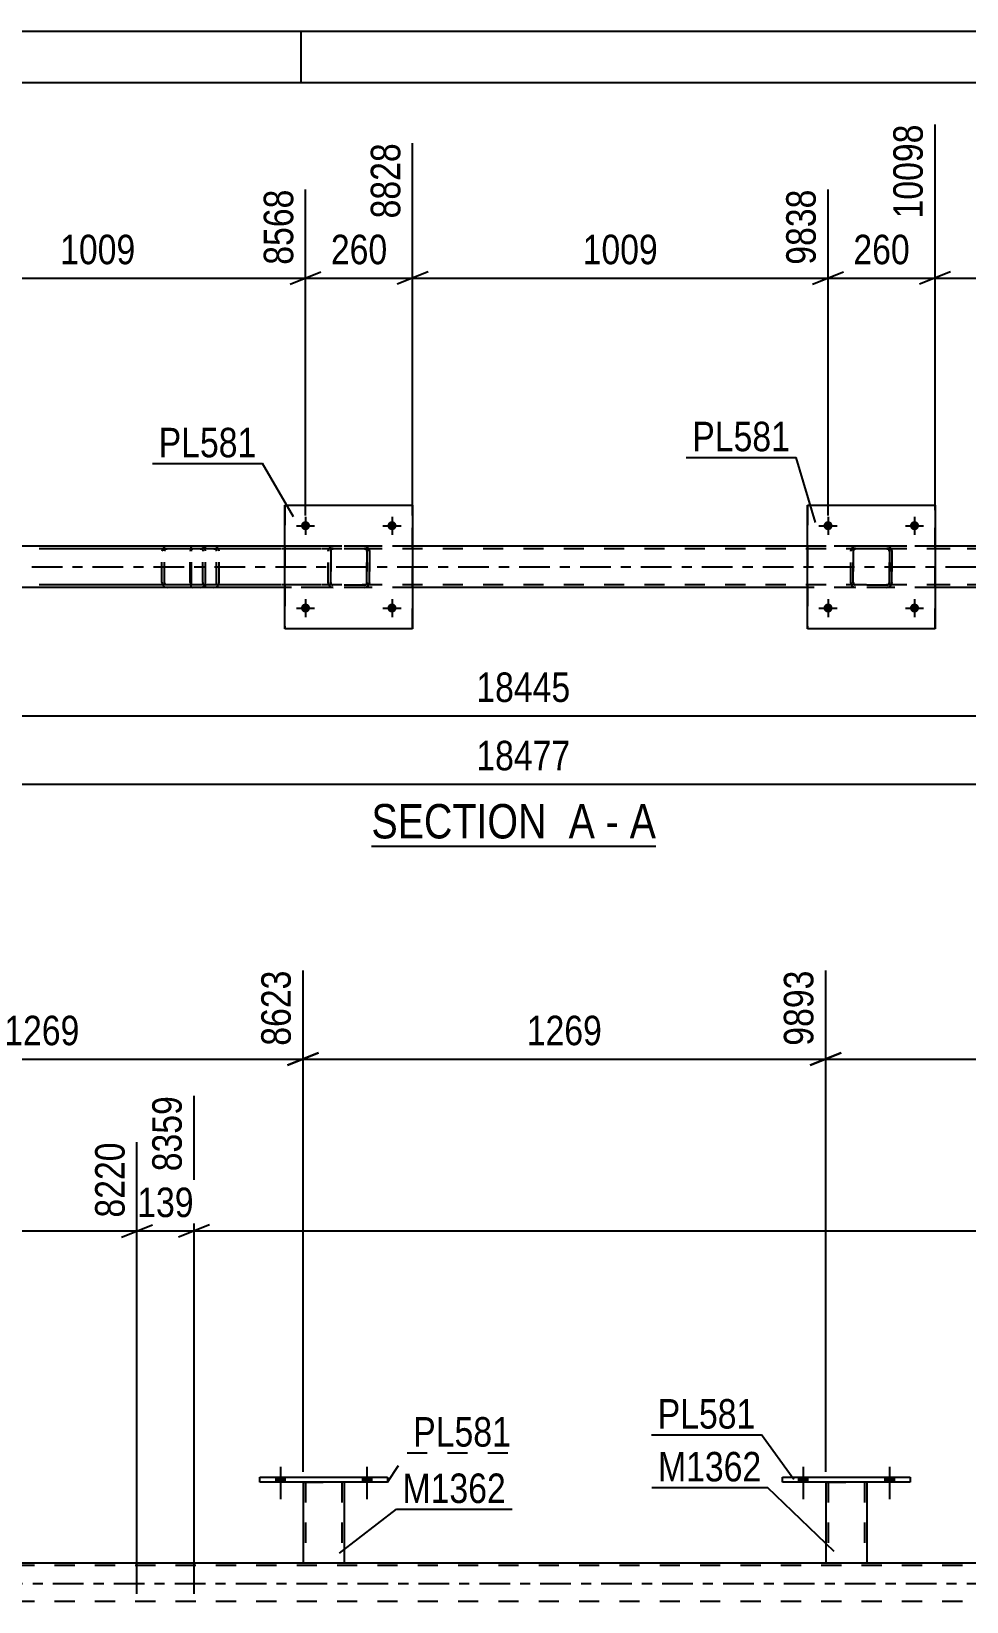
# Model space of a CAD drawing. Header units: millimetres. Extents: x 0 to 841, y 0 to 594.
# Drawn here: x 394.8 to 485.7, y 441.4 to 594 of the extents above; entities that cross this region are included whole.
import ezdxf

# ---------------------------------------------------------------- set-up
doc = ezdxf.new("R2010")
doc.units = ezdxf.units.MM
doc.linetypes.add('DXK_LINE_DOT2', pattern=[3.9198, 1.9599, -1.9599])
doc.linetypes.add('DXK_LINE_DOT3', pattern=[5.9187, 2.979, -0.9799, 0.9799, -0.9799])
doc.styles.add('Arial Narrow', font='ARIALN.TTF', dxfattribs={"height": 0.2})

# ---------------------------------------------------------------- blocks, each defined once
blk = doc.blocks.new('Unknown-122573538-1135')
at = {"color": 5, "linetype": 'Continuous'}
for p, q in [((841, 594), (0, 594)), ((421, 589), (421, 594)), ((836, 589), (5, 589))]:
    blk.add_line(p, q, dxfattribs=at)
blk = doc.blocks.new('Unknown-122573538-11 - 2500')
at = {"color": 6, "linetype": 'Continuous'}
blk.add_line((427.84, 514.84), (455.48, 514.84), dxfattribs=at)
at = {"color": 0, "linetype": 'Continuous'}
for points in [[(445.95, 515.59), (445.95, 519.09), (427.84, 519.09), (427.84, 515.59)], [(449.55, 515.59), (449.55, 519.09), (447, 519.09), (447, 515.59)], [(451.88, 515.59), (451.88, 519.09), (450.6, 519.09), (450.6, 515.59)], [(455.48, 515.59), (455.48, 519.09), (452.93, 519.09), (452.93, 515.59)]]:
    blk.add_wipeout(points, dxfattribs=at)
at = {"color": 7, "linetype": 'Continuous', "style": 'Arial Narrow'}
for s, p in [('SECTION ', (427.84, 515.59)), ('A', (447, 515.59)), ('A', (452.93, 515.59)), ('-', (450.6, 515.59))]:
    blk.add_text(s, height=3.34, dxfattribs=at).set_placement(p)
blk = doc.blocks.new('Part-122573538-2550 - 2500')
at = {"color": 7, "linetype": 'DXK_LINE_DOT2'}
for p, q in [((758.15, 543.74), (104.82, 543.74)), ((758.15, 543.98), (216.39, 543.98)), ((431.84, 543.98), (419.44, 543.98)), ((482.6, 543.98), (470.2, 543.98)), ((758.15, 540.22), (104.82, 540.22)), ((431.84, 539.98), (419.44, 539.98)), ((482.6, 539.98), (470.2, 539.98))]:
    blk.add_line(p, q, dxfattribs=at)
at = {"color": 2, "linetype": 'Continuous'}
for p, q in [((419.44, 543.98), (381.08, 543.98)), ((470.2, 543.98), (431.84, 543.98)), ((520.97, 543.98), (482.6, 543.98)), ((419.44, 539.98), (381.08, 539.98)), ((470.2, 539.98), (431.84, 539.98)), ((520.97, 539.98), (482.6, 539.98))]:
    blk.add_line(p, q, dxfattribs=at)
at = {"color": 7, "linetype": 'DXK_LINE_DOT3'}
blk.add_line((104.82, 541.98), (758.15, 541.98), dxfattribs=at)
blk = doc.blocks.new('Bolt-122573538-2592 - 2500')
at = {"linetype": 'Continuous'}
for points in [[(471.76, 545.97), (471.77, 546.07), (471.8, 546.15), (471.85, 546.23), (471.91, 546.3), (471.98, 546.36), (472.07, 546.39), (472.16, 546.41), (472.25, 546.41), (472.34, 546.39), (472.42, 546.36), (472.5, 546.3), (472.56, 546.23), (472.6, 546.15), (472.63, 546.07), (472.64, 545.97), (472.63, 545.88), (472.6, 545.8), (472.56, 545.72), (472.5, 545.65), (472.42, 545.59), (472.34, 545.56), (472.25, 545.54), (472.16, 545.54), (472.07, 545.56), (471.98, 545.59), (471.91, 545.65), (471.85, 545.72), (471.8, 545.8), (471.77, 545.88)], [(480.16, 545.97), (480.17, 546.07), (480.2, 546.15), (480.25, 546.23), (480.31, 546.3), (480.38, 546.36), (480.47, 546.39), (480.56, 546.41), (480.65, 546.41), (480.74, 546.39), (480.82, 546.36), (480.9, 546.3), (480.96, 546.23), (481, 546.15), (481.03, 546.07), (481.04, 545.97), (481.03, 545.88), (481, 545.8), (480.96, 545.72), (480.9, 545.65), (480.82, 545.59), (480.74, 545.56), (480.65, 545.54), (480.56, 545.54), (480.47, 545.56), (480.38, 545.59), (480.31, 545.65), (480.25, 545.72), (480.2, 545.8), (480.17, 545.88)]]:
    blk.add_hatch(color=1, dxfattribs=at).paths.add_polyline_path(points)
at = {"color": 1, "linetype": 'Continuous'}
for p, q in [((472.2, 546.85), (472.2, 545.09)), ((480.6, 546.85), (480.6, 545.09)), ((471.32, 545.97), (473.08, 545.97)), ((479.72, 545.97), (481.48, 545.97))]:
    blk.add_line(p, q, dxfattribs=at)
blk = doc.blocks.new('Bolt-122573538-2593 - 2500')
at = {"linetype": 'Continuous'}
for points in [[(471.76, 537.97), (471.77, 538.07), (471.8, 538.15), (471.85, 538.23), (471.91, 538.3), (471.98, 538.36), (472.07, 538.39), (472.16, 538.41), (472.25, 538.41), (472.34, 538.39), (472.42, 538.36), (472.5, 538.3), (472.56, 538.23), (472.6, 538.15), (472.63, 538.07), (472.64, 537.97), (472.63, 537.88), (472.6, 537.8), (472.56, 537.72), (472.5, 537.65), (472.42, 537.59), (472.34, 537.56), (472.25, 537.54), (472.16, 537.54), (472.07, 537.56), (471.98, 537.59), (471.91, 537.65), (471.85, 537.72), (471.8, 537.8), (471.77, 537.88)], [(480.16, 537.97), (480.17, 538.07), (480.2, 538.15), (480.25, 538.23), (480.31, 538.3), (480.38, 538.36), (480.47, 538.39), (480.56, 538.41), (480.65, 538.41), (480.74, 538.39), (480.82, 538.36), (480.9, 538.3), (480.96, 538.23), (481, 538.15), (481.03, 538.07), (481.04, 537.97), (481.03, 537.88), (481, 537.8), (480.96, 537.72), (480.9, 537.65), (480.82, 537.59), (480.74, 537.56), (480.65, 537.54), (480.56, 537.54), (480.47, 537.56), (480.38, 537.59), (480.31, 537.65), (480.25, 537.72), (480.2, 537.8), (480.17, 537.88)]]:
    blk.add_hatch(color=1, dxfattribs=at).paths.add_polyline_path(points)
at = {"color": 1, "linetype": 'Continuous'}
for p, q in [((472.2, 538.85), (472.2, 537.09)), ((480.6, 538.85), (480.6, 537.09)), ((471.32, 537.97), (473.08, 537.97)), ((479.72, 537.97), (481.48, 537.97))]:
    blk.add_line(p, q, dxfattribs=at)
blk = doc.blocks.new('Bolt-122573538-2594 - 2500')
at = {"linetype": 'Continuous'}
for points in [[(421, 545.97), (421.01, 546.07), (421.04, 546.15), (421.08, 546.23), (421.14, 546.3), (421.22, 546.36), (421.3, 546.39), (421.39, 546.41), (421.48, 546.41), (421.57, 546.39), (421.66, 546.36), (421.73, 546.3), (421.79, 546.23), (421.84, 546.15), (421.87, 546.07), (421.88, 545.97), (421.87, 545.88), (421.84, 545.8), (421.79, 545.72), (421.73, 545.65), (421.66, 545.59), (421.57, 545.56), (421.48, 545.54), (421.39, 545.54), (421.3, 545.56), (421.22, 545.59), (421.14, 545.65), (421.08, 545.72), (421.04, 545.8), (421.01, 545.88)], [(429.4, 545.97), (429.41, 546.07), (429.44, 546.15), (429.48, 546.23), (429.54, 546.3), (429.62, 546.36), (429.7, 546.39), (429.79, 546.41), (429.88, 546.41), (429.97, 546.39), (430.06, 546.36), (430.13, 546.3), (430.19, 546.23), (430.24, 546.15), (430.27, 546.07), (430.28, 545.97), (430.27, 545.88), (430.24, 545.8), (430.19, 545.72), (430.13, 545.65), (430.06, 545.59), (429.97, 545.56), (429.88, 545.54), (429.79, 545.54), (429.7, 545.56), (429.62, 545.59), (429.54, 545.65), (429.48, 545.72), (429.44, 545.8), (429.41, 545.88)]]:
    blk.add_hatch(color=1, dxfattribs=at).paths.add_polyline_path(points)
at = {"color": 1, "linetype": 'Continuous'}
for p, q in [((421.44, 546.85), (421.44, 545.09)), ((429.84, 546.85), (429.84, 545.09)), ((420.56, 545.97), (422.32, 545.97)), ((428.96, 545.97), (430.72, 545.97))]:
    blk.add_line(p, q, dxfattribs=at)
blk = doc.blocks.new('Bolt-122573538-2595 - 2500')
at = {"linetype": 'Continuous'}
for points in [[(421, 537.97), (421.01, 538.07), (421.04, 538.15), (421.08, 538.23), (421.14, 538.3), (421.22, 538.36), (421.3, 538.39), (421.39, 538.41), (421.48, 538.41), (421.57, 538.39), (421.66, 538.36), (421.73, 538.3), (421.79, 538.23), (421.84, 538.15), (421.87, 538.07), (421.88, 537.97), (421.87, 537.88), (421.84, 537.8), (421.79, 537.72), (421.73, 537.65), (421.66, 537.59), (421.57, 537.56), (421.48, 537.54), (421.39, 537.54), (421.3, 537.56), (421.22, 537.59), (421.14, 537.65), (421.08, 537.72), (421.04, 537.8), (421.01, 537.88)], [(429.4, 537.97), (429.41, 538.07), (429.44, 538.15), (429.48, 538.23), (429.54, 538.3), (429.62, 538.36), (429.7, 538.39), (429.79, 538.41), (429.88, 538.41), (429.97, 538.39), (430.06, 538.36), (430.13, 538.3), (430.19, 538.23), (430.24, 538.15), (430.27, 538.07), (430.28, 537.97), (430.27, 537.88), (430.24, 537.8), (430.19, 537.72), (430.13, 537.65), (430.06, 537.59), (429.97, 537.56), (429.88, 537.54), (429.79, 537.54), (429.7, 537.56), (429.62, 537.59), (429.54, 537.65), (429.48, 537.72), (429.44, 537.8), (429.41, 537.88)]]:
    blk.add_hatch(color=1, dxfattribs=at).paths.add_polyline_path(points)
at = {"color": 1, "linetype": 'Continuous'}
for p, q in [((421.44, 538.85), (421.44, 537.09)), ((429.84, 538.85), (429.84, 537.09)), ((420.56, 537.97), (422.32, 537.97)), ((428.96, 537.97), (430.72, 537.97))]:
    blk.add_line(p, q, dxfattribs=at)
blk = doc.blocks.new('Part-122573538-2662 - 2500')
at = {"color": 2, "linetype": 'Continuous'}
for p, q in [((470.2, 535.97), (470.2, 547.97)), ((470.2, 547.97), (470.2, 547.97)), ((470.2, 547.97), (482.6, 547.97)), ((482.6, 547.97), (482.6, 535.97)), ((470.2, 535.97), (470.2, 535.97)), ((482.6, 535.97), (470.2, 535.97))]:
    blk.add_line(p, q, dxfattribs=at)
at = {"color": 7, "linetype": 'DXK_LINE_DOT2'}
for p, q in [((470.2, 547.97), (470.2, 535.97)), ((470.2, 547.97), (470.2, 547.97)), ((482.6, 535.97), (482.6, 547.97)), ((470.2, 535.97), (470.2, 535.97))]:
    blk.add_line(p, q, dxfattribs=at)
blk = doc.blocks.new('Part-122573538-2663 - 2500')
at = {"color": 7, "linetype": 'DXK_LINE_DOT2'}
for p, q in [((474.4, 543.49), (474.44, 543.68)), ((474.44, 543.68), (474.4, 543.49)), ((474.4, 540.45), (474.4, 543.49)), ((474.4, 543.49), (474.4, 543.49)), ((474.4, 540.45), (474.4, 543.49)), ((474.64, 543.49), (474.66, 543.59)), ((474.66, 543.59), (474.64, 543.49)), ((474.64, 540.45), (474.64, 543.49)), ((474.64, 543.49), (474.64, 543.49)), ((474.64, 543.49), (474.64, 540.45)), ((474.66, 543.59), (474.71, 543.66)), ((474.71, 543.66), (474.66, 543.59)), ((474.7, 543.94), (474.88, 543.97)), ((474.88, 543.97), (474.7, 543.94)), ((474.7, 543.94), (474.7, 543.94)), ((474.71, 543.66), (474.79, 543.72)), ((474.79, 543.72), (474.71, 543.66)), ((474.79, 543.72), (474.88, 543.73)), ((474.88, 543.73), (474.79, 543.72)), ((477.92, 543.97), (474.88, 543.97)), ((477.92, 543.73), (474.88, 543.73)), ((477.92, 543.97), (478.1, 543.94)), ((478.11, 543.94), (477.92, 543.97)), ((477.92, 543.73), (478.01, 543.72)), ((478.01, 543.72), (477.92, 543.73)), ((478.01, 543.72), (478.01, 543.72)), ((478.01, 543.72), (478.09, 543.66)), ((478.09, 543.66), (478.01, 543.72)), ((478.09, 543.66), (478.14, 543.59)), ((478.14, 543.59), (478.09, 543.66)), ((478.14, 543.59), (478.16, 543.49)), ((478.16, 543.49), (478.14, 543.59)), ((478.16, 540.45), (478.16, 543.49)), ((478.16, 543.49), (478.16, 543.49)), ((478.16, 543.49), (478.16, 540.45)), ((478.36, 543.68), (478.4, 543.49)), ((478.4, 543.49), (478.37, 543.68)), ((478.4, 540.45), (478.4, 543.49)), ((478.4, 543.49), (478.4, 543.49)), ((478.4, 543.49), (478.4, 540.45)), ((474.4, 540.45), (474.4, 540.45)), ((474.44, 540.27), (474.4, 540.45)), ((474.4, 540.45), (474.44, 540.27)), ((474.64, 540.45), (474.64, 540.45)), ((474.66, 540.36), (474.64, 540.45)), ((474.64, 540.45), (474.66, 540.36)), ((474.71, 540.28), (474.66, 540.36)), ((474.66, 540.36), (474.71, 540.28)), ((474.79, 540.23), (474.71, 540.28)), ((474.71, 540.28), (474.79, 540.23)), ((474.88, 540.21), (474.79, 540.23)), ((474.79, 540.23), (474.88, 540.21)), ((477.92, 540.21), (474.88, 540.21)), ((478.01, 540.23), (477.92, 540.21)), ((477.92, 540.21), (478.01, 540.23)), ((478.09, 540.28), (478.01, 540.23)), ((478.01, 540.23), (478.09, 540.28)), ((478.01, 540.23), (478.01, 540.23)), ((478.14, 540.36), (478.09, 540.28)), ((478.09, 540.28), (478.14, 540.36)), ((478.16, 540.45), (478.14, 540.36)), ((478.14, 540.36), (478.16, 540.45)), ((478.16, 540.45), (478.16, 540.45)), ((478.4, 540.45), (478.36, 540.27)), ((478.37, 540.27), (478.4, 540.45)), ((478.4, 540.45), (478.4, 540.45)), ((474.7, 540.01), (474.7, 540.01)), ((474.88, 539.97), (474.7, 540.01)), ((474.7, 540.01), (474.88, 539.97)), ((477.92, 539.97), (474.88, 539.97)), ((478.1, 540.01), (477.92, 539.97)), ((477.92, 539.97), (478.11, 540.01))]:
    blk.add_line(p, q, dxfattribs=at)
at = {"color": 7, "linetype": 'DXK_LINE_DOT3'}
blk.add_line((476.4, 541.97), (476.4, 541.97), dxfattribs=at)
at = {"color": 7, "linetype": 'DXK_LINE_DOT2'}
for centre, start, end in [((474.88, 543.49), 112.5, 157.5), ((474.88, 543.49), 112.5, 157.5), ((477.92, 543.49), 22.5, 67.5), ((477.92, 543.49), 22.5, 67.5), ((474.88, 540.45), 202.5, 247.5), ((474.88, 540.45), 202.5, 247.5), ((477.92, 540.45), 292.5, 337.5), ((477.92, 540.45), 292.5, 337.5)]:
    blk.add_arc(centre, 0.48, start, end, dxfattribs=at)
blk = doc.blocks.new('Part-122573538-2668 - 2500')
at = {"color": 2, "linetype": 'Continuous'}
for p, q in [((419.44, 535.97), (419.44, 547.97)), ((419.44, 547.97), (419.44, 547.97)), ((419.44, 547.97), (431.84, 547.97)), ((431.84, 547.97), (431.84, 535.97)), ((419.44, 535.97), (419.44, 535.97)), ((431.84, 535.97), (419.44, 535.97))]:
    blk.add_line(p, q, dxfattribs=at)
at = {"color": 7, "linetype": 'DXK_LINE_DOT2'}
for p, q in [((419.44, 547.97), (419.44, 535.97)), ((419.44, 547.97), (419.44, 547.97)), ((431.84, 535.97), (431.84, 547.97)), ((419.44, 535.97), (419.44, 535.97))]:
    blk.add_line(p, q, dxfattribs=at)
blk = doc.blocks.new('Part-122573538-2669 - 2500')
at = {"color": 7, "linetype": 'DXK_LINE_DOT2'}
for p, q in [((423.64, 543.49), (423.67, 543.68)), ((423.68, 543.68), (423.64, 543.49)), ((423.64, 540.45), (423.64, 543.49)), ((423.64, 543.49), (423.64, 543.49)), ((423.64, 540.45), (423.64, 543.49)), ((423.88, 543.49), (423.9, 543.59)), ((423.9, 543.59), (423.88, 543.49)), ((423.88, 540.45), (423.88, 543.49)), ((423.88, 543.49), (423.88, 543.49)), ((423.88, 543.49), (423.88, 540.45)), ((423.9, 543.59), (423.95, 543.66)), ((423.95, 543.66), (423.9, 543.59)), ((423.93, 543.94), (424.12, 543.97)), ((423.93, 543.94), (423.94, 543.94)), ((424.12, 543.97), (423.94, 543.94)), ((423.95, 543.66), (424.03, 543.72)), ((424.03, 543.72), (423.95, 543.66)), ((424.03, 543.72), (424.12, 543.73)), ((424.12, 543.73), (424.03, 543.72)), ((427.16, 543.97), (424.12, 543.97)), ((427.16, 543.73), (424.12, 543.73)), ((427.16, 543.97), (427.34, 543.94)), ((427.34, 543.94), (427.16, 543.97)), ((427.16, 543.73), (427.25, 543.72)), ((427.25, 543.72), (427.16, 543.73)), ((427.25, 543.72), (427.25, 543.72)), ((427.25, 543.72), (427.33, 543.66)), ((427.33, 543.66), (427.25, 543.72)), ((427.33, 543.66), (427.38, 543.59)), ((427.38, 543.59), (427.33, 543.66)), ((427.38, 543.59), (427.4, 543.49)), ((427.4, 543.49), (427.38, 543.59)), ((427.4, 540.45), (427.4, 543.49)), ((427.4, 543.49), (427.4, 543.49)), ((427.4, 543.49), (427.4, 540.45)), ((427.6, 543.68), (427.64, 543.49)), ((427.64, 543.49), (427.6, 543.68)), ((427.64, 540.45), (427.64, 543.49)), ((427.64, 543.49), (427.64, 543.49)), ((427.64, 543.49), (427.64, 540.45)), ((423.64, 540.45), (423.64, 540.45)), ((423.67, 540.27), (423.64, 540.45)), ((423.64, 540.45), (423.68, 540.27)), ((423.88, 540.45), (423.88, 540.45)), ((423.9, 540.36), (423.88, 540.45)), ((423.88, 540.45), (423.9, 540.36)), ((423.95, 540.28), (423.9, 540.36)), ((423.9, 540.36), (423.95, 540.28)), ((424.03, 540.23), (423.95, 540.28)), ((423.95, 540.28), (424.03, 540.23)), ((424.12, 540.21), (424.03, 540.23)), ((424.03, 540.23), (424.12, 540.21)), ((427.16, 540.21), (424.12, 540.21)), ((427.25, 540.23), (427.16, 540.21)), ((427.16, 540.21), (427.25, 540.23)), ((427.33, 540.28), (427.25, 540.23)), ((427.25, 540.23), (427.33, 540.28)), ((427.25, 540.23), (427.25, 540.23)), ((427.38, 540.36), (427.33, 540.28)), ((427.33, 540.28), (427.38, 540.36)), ((427.4, 540.45), (427.38, 540.36)), ((427.38, 540.36), (427.4, 540.45)), ((427.4, 540.45), (427.4, 540.45)), ((427.64, 540.45), (427.6, 540.27)), ((427.6, 540.27), (427.64, 540.45)), ((427.64, 540.45), (427.64, 540.45)), ((423.93, 540.01), (423.94, 540.01)), ((424.12, 539.97), (423.93, 540.01)), ((423.94, 540.01), (424.12, 539.97)), ((427.16, 539.97), (424.12, 539.97)), ((427.34, 540.01), (427.16, 539.97)), ((427.16, 539.97), (427.34, 540.01))]:
    blk.add_line(p, q, dxfattribs=at)
at = {"color": 7, "linetype": 'DXK_LINE_DOT3'}
blk.add_line((425.64, 541.97), (425.64, 541.97), dxfattribs=at)
at = {"color": 7, "linetype": 'DXK_LINE_DOT2'}
for centre, start, end in [((424.12, 543.49), 112.5, 157.5), ((424.12, 543.49), 112.5, 157.5), ((427.16, 543.49), 22.5, 67.5), ((427.16, 543.49), 22.5, 67.5), ((424.12, 540.45), 202.5, 247.5), ((424.12, 540.45), 202.5, 247.5), ((427.16, 540.45), 292.5, 337.5), ((427.16, 540.45), 292.5, 337.5)]:
    blk.add_arc(centre, 0.48, start, end, dxfattribs=at)
blk = doc.blocks.new('Part-122573538-2691 - 2500')
at = {"color": 7, "linetype": 'DXK_LINE_DOT2'}
for p, q in [((410.25, 543.68), (410.23, 543.5)), ((410.23, 540.46), (410.23, 543.5)), ((410.31, 543.83), (410.25, 543.68)), ((410.39, 543.94), (410.31, 543.83)), ((410.36, 543.5), (410.37, 543.59)), ((410.36, 540.46), (410.36, 543.5)), ((410.37, 543.59), (410.4, 543.67)), ((410.49, 543.98), (410.39, 543.94)), ((410.4, 543.67), (410.44, 543.72)), ((410.44, 543.72), (410.49, 543.74)), ((422.97, 543.98), (410.49, 543.98)), ((422.97, 543.74), (410.49, 543.74)), ((411.72, 543.74), (411.72, 543.98)), ((412.73, 543.94), (412.54, 543.98)), ((412.54, 543.74), (412.63, 543.72)), ((412.63, 543.72), (412.72, 543.67)), ((412.72, 543.67), (412.77, 543.59)), ((412.77, 543.59), (412.79, 543.5)), ((412.79, 540.46), (412.79, 543.5)), ((413.01, 543.67), (413, 543.68)), ((413.04, 543.5), (413.01, 543.67)), ((413.04, 540.46), (413.04, 543.5)), ((410.23, 540.46), (410.25, 540.27)), ((410.25, 540.27), (410.31, 540.12)), ((410.31, 540.12), (410.39, 540.01)), ((410.37, 540.36), (410.36, 540.46)), ((410.4, 540.29), (410.37, 540.36)), ((410.44, 540.23), (410.4, 540.29)), ((410.49, 540.22), (410.44, 540.23)), ((422.97, 540.22), (410.49, 540.22)), ((411.72, 539.98), (411.72, 540.22)), ((412.63, 540.23), (412.54, 540.22)), ((412.72, 540.29), (412.63, 540.23)), ((412.77, 540.36), (412.72, 540.29)), ((412.79, 540.46), (412.77, 540.36)), ((413, 540.27), (413.04, 540.46)), ((410.39, 540.01), (410.49, 539.98)), ((422.97, 539.98), (410.49, 539.98)), ((412.54, 539.98), (412.73, 540.01))]:
    blk.add_line(p, q, dxfattribs=at)
for centre, start, end in [((412.55, 543.48), 23.9465, 68.8966), ((412.55, 540.47), 291.1034, 336.0535)]:
    blk.add_arc(centre, 0.493, start, end, dxfattribs=at)
blk = doc.blocks.new('Part-122573538-2704 - 2500')
at = {"color": 7, "linetype": 'DXK_LINE_DOT2'}
for p, q in [((411.21, 543.98), (396.88, 543.98)), ((411.21, 543.74), (396.88, 543.74)), ((407.53, 543.67), (407.49, 543.5)), ((407.49, 540.46), (407.49, 543.5)), ((407.53, 543.68), (407.53, 543.67)), ((407.74, 543.5), (407.76, 543.59)), ((407.74, 540.46), (407.74, 543.5)), ((407.76, 543.59), (407.82, 543.67)), ((408, 543.98), (407.8, 543.94)), ((407.82, 543.67), (407.9, 543.72)), ((407.9, 543.72), (408, 543.74)), ((411.41, 543.94), (411.21, 543.98)), ((411.21, 543.74), (411.31, 543.72)), ((411.31, 543.72), (411.39, 543.67)), ((411.39, 543.67), (411.45, 543.59)), ((411.45, 543.59), (411.47, 543.5)), ((411.47, 540.46), (411.47, 543.5)), ((411.69, 543.67), (411.68, 543.68)), ((411.72, 543.5), (411.69, 543.67)), ((411.72, 540.46), (411.72, 543.5)), ((411.21, 540.22), (396.88, 540.22)), ((407.49, 540.46), (407.53, 540.27)), ((407.76, 540.36), (407.74, 540.46)), ((407.82, 540.29), (407.76, 540.36)), ((407.9, 540.23), (407.82, 540.29)), ((408, 540.22), (407.9, 540.23)), ((411.31, 540.23), (411.21, 540.22)), ((411.39, 540.29), (411.31, 540.23)), ((411.45, 540.36), (411.39, 540.29)), ((411.47, 540.46), (411.45, 540.36)), ((411.68, 540.27), (411.72, 540.46)), ((411.21, 539.98), (396.88, 539.98)), ((407.8, 540.01), (408, 539.98)), ((411.21, 539.98), (411.41, 540.01))]:
    blk.add_line(p, q, dxfattribs=at)
for centre, start, end in [((407.98, 543.48), 110.9282, 155.8647), ((411.23, 543.48), 24.1353, 69.0718), ((407.98, 540.47), 204.1353, 249.0718), ((411.23, 540.47), 290.9282, 335.8647)]:
    blk.add_arc(centre, 0.495, start, end, dxfattribs=at)
blk = doc.blocks.new('Part-122573538-2724 - 2500')
at = {"color": 7, "linetype": 'DXK_LINE_DOT2'}
for p, q in [((495.82, 543.98), (481.49, 543.98)), ((495.82, 543.74), (481.49, 543.74)), ((492.13, 543.67), (492.1, 543.5)), ((492.1, 540.46), (492.1, 543.5)), ((492.14, 543.68), (492.13, 543.67)), ((492.35, 543.5), (492.37, 543.59)), ((492.35, 540.46), (492.35, 543.5)), ((492.37, 543.59), (492.43, 543.67)), ((492.61, 543.98), (492.41, 543.94)), ((492.43, 543.67), (492.51, 543.72)), ((492.51, 543.72), (492.61, 543.74)), ((496.02, 543.94), (495.82, 543.98)), ((495.82, 543.74), (495.92, 543.72)), ((495.92, 543.72), (496, 543.67)), ((496, 543.67), (496.06, 543.59)), ((496.06, 543.59), (496.08, 543.5)), ((496.08, 540.46), (496.08, 543.5)), ((496.29, 543.67), (496.29, 543.68)), ((496.33, 543.5), (496.29, 543.67)), ((496.33, 540.46), (496.33, 543.5)), ((495.82, 540.22), (481.49, 540.22)), ((492.1, 540.46), (492.14, 540.27)), ((492.37, 540.36), (492.35, 540.46)), ((492.43, 540.29), (492.37, 540.36)), ((492.51, 540.23), (492.43, 540.29)), ((492.61, 540.22), (492.51, 540.23)), ((495.92, 540.23), (495.82, 540.22)), ((496, 540.29), (495.92, 540.23)), ((496.06, 540.36), (496, 540.29)), ((496.08, 540.46), (496.06, 540.36)), ((496.29, 540.27), (496.33, 540.46)), ((495.82, 539.98), (481.49, 539.98)), ((492.41, 540.01), (492.61, 539.98)), ((495.82, 539.98), (496.02, 540.01))]:
    blk.add_line(p, q, dxfattribs=at)
for centre, start, end in [((492.59, 543.48), 110.9282, 155.8647), ((495.84, 543.48), 24.1353, 69.0718), ((492.59, 540.47), 204.1353, 249.0718), ((495.84, 540.47), 290.9282, 335.8647)]:
    blk.add_arc(centre, 0.495, start, end, dxfattribs=at)
blk = doc.blocks.new('Part-122573538-3309 - 3249')
at = {"color": 2, "linetype": 'Continuous'}
blk.add_line((100.96, 445.2), (755.72, 445.2), dxfattribs=at)
at = {"color": 7, "linetype": 'DXK_LINE_DOT2'}
for p, q in [((755.72, 444.96), (100.96, 444.96)), ((755.72, 441.44), (100.96, 441.44))]:
    blk.add_line(p, q, dxfattribs=at)
at = {"color": 7, "linetype": 'DXK_LINE_DOT3'}
blk.add_line((100.96, 443.2), (755.72, 443.2), dxfattribs=at)
blk = doc.blocks.new('Bolt-122573538-3605 - 3249')
at = {"linetype": 'Continuous'}
for points in [[(418.56, 453.04), (419.44, 453.04), (419.44, 453.52), (418.56, 453.52)], [(426.96, 453.04), (427.84, 453.04), (427.84, 453.52), (426.96, 453.52)]]:
    blk.add_hatch(color=1, dxfattribs=at).paths.add_polyline_path(points)
at = {"color": 1, "linetype": 'Continuous'}
for p, q in [((418.56, 453.52), (418.56, 453.04)), ((419, 454.52), (419, 451.4)), ((419.44, 453.52), (419.44, 453.04)), ((426.96, 453.52), (426.96, 453.04)), ((427.4, 454.52), (427.4, 451.4)), ((427.84, 453.52), (427.84, 453.04))]:
    blk.add_line(p, q, dxfattribs=at)
blk = doc.blocks.new('Part-122573538-3669 - 3249')
at = {"color": 2, "linetype": 'Continuous'}
for p, q in [((421.2, 453.04), (421.2, 445.2)), ((425.2, 453.04), (425.2, 445.2)), ((421.2, 445.2), (425.2, 445.2))]:
    blk.add_line(p, q, dxfattribs=at)
at = {"color": 7, "linetype": 'DXK_LINE_DOT2'}
for p, q in [((421.2, 453.04), (425.2, 453.04)), ((421.2, 453.04), (421.2, 453.04)), ((421.2, 453.04), (421.2, 453.04)), ((421.44, 453.04), (421.44, 445.2)), ((424.96, 453.04), (424.96, 445.2)), ((425.2, 453.04), (425.2, 453.04)), ((425.2, 453.04), (425.2, 453.04)), ((424.91, 445.2), (424.94, 445.2)), ((424.91, 445.2), (424.94, 445.2)), ((424.94, 445.2), (424.96, 445.2)), ((424.94, 445.2), (424.96, 445.2))]:
    blk.add_line(p, q, dxfattribs=at)
blk = doc.blocks.new('Bolt-122573538-3572 - 3249')
at = {"linetype": 'Continuous'}
for points in [[(469.33, 453.04), (470.21, 453.04), (470.21, 453.52), (469.33, 453.52)], [(477.73, 453.04), (478.61, 453.04), (478.61, 453.52), (477.73, 453.52)]]:
    blk.add_hatch(color=1, dxfattribs=at).paths.add_polyline_path(points)
at = {"color": 1, "linetype": 'Continuous'}
for p, q in [((469.33, 453.52), (469.33, 453.04)), ((469.77, 454.52), (469.77, 451.4)), ((470.21, 453.52), (470.21, 453.04)), ((477.73, 453.52), (477.73, 453.04)), ((478.17, 454.52), (478.17, 451.4)), ((478.61, 453.52), (478.61, 453.04))]:
    blk.add_line(p, q, dxfattribs=at)
blk = doc.blocks.new('Bolt-122573538-3573 - 3249')
at = {"linetype": 'Continuous'}
for points in [[(469.33, 453.04), (470.21, 453.04), (470.21, 453.52), (469.33, 453.52)], [(477.73, 453.04), (478.61, 453.04), (478.61, 453.52), (477.73, 453.52)]]:
    blk.add_hatch(color=1, dxfattribs=at).paths.add_polyline_path(points)
at = {"color": 1, "linetype": 'Continuous'}
for p, q in [((469.33, 453.52), (469.33, 453.04)), ((469.77, 454.52), (469.77, 451.4)), ((470.21, 453.52), (470.21, 453.04)), ((477.73, 453.52), (477.73, 453.04)), ((478.17, 454.52), (478.17, 451.4)), ((478.61, 453.52), (478.61, 453.04))]:
    blk.add_line(p, q, dxfattribs=at)
blk = doc.blocks.new('Part-122573538-3583 - 3249')
at = {"color": 2, "linetype": 'Continuous'}
for p, q in [((417, 453.52), (429.4, 453.52)), ((417, 453.04), (417, 453.52)), ((429.4, 453.52), (429.4, 453.04)), ((429.4, 453.04), (417, 453.04))]:
    blk.add_line(p, q, dxfattribs=at)
blk = doc.blocks.new('Part-122573538-3588 - 3249')
at = {"color": 2, "linetype": 'Continuous'}
for p, q in [((471.97, 453.04), (471.97, 445.2)), ((475.97, 453.04), (475.97, 445.2)), ((471.97, 445.2), (475.97, 445.2))]:
    blk.add_line(p, q, dxfattribs=at)
at = {"color": 7, "linetype": 'DXK_LINE_DOT2'}
for p, q in [((471.97, 453.04), (475.97, 453.04)), ((471.97, 453.04), (471.97, 453.04)), ((471.97, 453.04), (471.97, 453.04)), ((472.21, 453.04), (472.21, 445.2)), ((475.73, 453.04), (475.73, 445.2)), ((475.97, 453.04), (475.97, 453.04)), ((475.97, 453.04), (475.97, 453.04)), ((475.67, 445.2), (475.71, 445.2)), ((475.67, 445.2), (475.71, 445.2)), ((475.71, 445.2), (475.73, 445.2)), ((475.71, 445.2), (475.73, 445.2))]:
    blk.add_line(p, q, dxfattribs=at)
blk = doc.blocks.new('Part-122573538-3593 - 3249')
at = {"color": 2, "linetype": 'Continuous'}
for p, q in [((467.77, 453.52), (480.17, 453.52)), ((467.77, 453.04), (467.77, 453.52)), ((480.17, 453.52), (480.17, 453.04)), ((480.17, 453.04), (467.77, 453.04))]:
    blk.add_line(p, q, dxfattribs=at)
blk = doc.blocks.new('Bolt-122573538-3604 - 3249')
at = {"linetype": 'Continuous'}
for points in [[(418.56, 453.04), (419.44, 453.04), (419.44, 453.52), (418.56, 453.52)], [(426.96, 453.04), (427.84, 453.04), (427.84, 453.52), (426.96, 453.52)]]:
    blk.add_hatch(color=1, dxfattribs=at).paths.add_polyline_path(points)
at = {"color": 1, "linetype": 'Continuous'}
for p, q in [((418.56, 453.52), (418.56, 453.04)), ((419, 454.52), (419, 451.4)), ((419.44, 453.52), (419.44, 453.04)), ((426.96, 453.52), (426.96, 453.04)), ((427.4, 454.52), (427.4, 451.4)), ((427.84, 453.52), (427.84, 453.04))]:
    blk.add_line(p, q, dxfattribs=at)
blk = doc.blocks.new('StraightDimension-122573538-2973 - 2500')
at = {"color": 7, "linetype": 'Continuous'}
for p, q in [((381.08, 546.98), (381.08, 583.14)), ((421.44, 546.97), (421.44, 578.64)), ((382.58, 570.63), (379.58, 569.43)), ((419.94, 569.43), (422.94, 570.63)), ((381.08, 570.03), (421.44, 570.03))]:
    blk.add_line(p, q, dxfattribs=at)
at = {"color": 0, "linetype": 'Continuous'}
blk.add_wipeout([(420.84, 579.24), (416.64, 579.24), (416.64, 570.73), (420.84, 570.73)], dxfattribs=at)
at = {"color": 0}
blk.add_wipeout([(405.51, 570.78), (405.51, 574.98), (397, 574.98), (397, 570.78)], dxfattribs=at)
at = {"color": 3, "linetype": 'Continuous', "style": 'Arial Narrow'}
blk.add_text('8568', height=2.863, rotation=90.0002, dxfattribs=at).set_placement((420.24, 571.33))
at = {"color": 3, "style": 'Arial Narrow'}
blk.add_text('1009', height=2.863, dxfattribs=at).set_placement((397.6, 571.38))
blk = doc.blocks.new('StraightDimension-122573538-2951 - 2500')
at = {"color": 7, "linetype": 'Continuous'}
for p, q in [((431.84, 546.98), (431.84, 583.14)), ((472.2, 546.97), (472.2, 578.64)), ((433.34, 570.63), (430.34, 569.43)), ((470.7, 569.43), (473.7, 570.63)), ((431.84, 570.03), (472.2, 570.03))]:
    blk.add_line(p, q, dxfattribs=at)
at = {"color": 0, "linetype": 'Continuous'}
blk.add_wipeout([(471.6, 579.24), (467.4, 579.24), (467.4, 570.73), (471.6, 570.73)], dxfattribs=at)
at = {"color": 0}
blk.add_wipeout([(456.28, 570.78), (456.28, 574.98), (447.76, 574.98), (447.76, 570.78)], dxfattribs=at)
at = {"color": 3, "linetype": 'Continuous', "style": 'Arial Narrow'}
blk.add_text('9838', height=2.863, rotation=90.0002, dxfattribs=at).set_placement((471, 571.33))
at = {"color": 3, "style": 'Arial Narrow'}
blk.add_text('1009', height=2.863, dxfattribs=at).set_placement((448.36, 571.38))
blk = doc.blocks.new('StraightDimension-122573538-2791 - 2500')
at = {"color": 7, "linetype": 'Continuous'}
blk.add_line((89.28, 520.86), (795.91, 520.86), dxfattribs=at)
at = {"color": 0}
blk.add_wipeout([(447.77, 521.61), (447.77, 525.81), (437.43, 525.81), (437.43, 521.61)], dxfattribs=at)
at = {"color": 3, "style": 'Arial Narrow'}
blk.add_text('18477', height=2.863, dxfattribs=at).set_placement((438.03, 522.21))
blk = doc.blocks.new('StraightDimension-122573538-2929 - 2500')
at = {"color": 7, "linetype": 'Continuous'}
for p, q in [((482.6, 547.49), (482.6, 584.97)), ((522.97, 546.97), (522.97, 580.47)), ((484.1, 570.63), (481.1, 569.43)), ((521.47, 569.43), (524.47, 570.63)), ((482.6, 570.03), (522.97, 570.03))]:
    blk.add_line(p, q, dxfattribs=at)
at = {"color": 0, "linetype": 'Continuous'}
blk.add_wipeout([(522.37, 581.07), (518.17, 581.07), (518.17, 570.73), (522.37, 570.73)], dxfattribs=at)
at = {"color": 0}
blk.add_wipeout([(507.04, 570.78), (507.04, 574.98), (498.53, 574.98), (498.53, 570.78)], dxfattribs=at)
at = {"color": 3, "linetype": 'Continuous', "style": 'Arial Narrow'}
blk.add_text('11107', height=2.863, rotation=90.0002, dxfattribs=at).set_placement((521.77, 571.33))
at = {"color": 3, "style": 'Arial Narrow'}
blk.add_text('1009', height=2.863, dxfattribs=at).set_placement((499.13, 571.38))
blk = doc.blocks.new('StraightDimension-122573538-2940 - 2500')
at = {"color": 7, "linetype": 'Continuous'}
for p, q in [((482.6, 547.49), (482.6, 584.97)), ((472.2, 546.97), (472.2, 578.64)), ((470.7, 569.43), (473.7, 570.63)), ((484.1, 570.63), (481.1, 569.43)), ((472.2, 570.03), (482.6, 570.03))]:
    blk.add_line(p, q, dxfattribs=at)
at = {"color": 0}
blk.add_wipeout([(480.74, 570.78), (480.74, 574.98), (474.06, 574.98), (474.06, 570.78)], dxfattribs=at)
at = {"color": 3, "style": 'Arial Narrow'}
blk.add_text('260', height=2.863, dxfattribs=at).set_placement((474.66, 571.38))
at = {"color": 0, "linetype": 'Continuous'}
blk.add_wipeout([(482, 585.57), (477.8, 585.57), (477.8, 575.23), (482, 575.23)], dxfattribs=at)
at = {"color": 3, "linetype": 'Continuous', "style": 'Arial Narrow'}
blk.add_text('10098', height=2.863, rotation=90.0002, dxfattribs=at).set_placement((481.4, 575.83))
blk = doc.blocks.new('StraightDimension-122573538-2962 - 2500')
at = {"color": 7, "linetype": 'Continuous'}
for p, q in [((431.84, 546.98), (431.84, 583.14)), ((421.44, 546.97), (421.44, 578.64)), ((419.94, 569.43), (422.94, 570.63)), ((433.34, 570.63), (430.34, 569.43)), ((421.44, 570.03), (431.84, 570.03))]:
    blk.add_line(p, q, dxfattribs=at)
at = {"color": 0}
blk.add_wipeout([(429.98, 570.78), (429.98, 574.98), (423.3, 574.98), (423.3, 570.78)], dxfattribs=at)
at = {"color": 3, "style": 'Arial Narrow'}
blk.add_text('260', height=2.863, dxfattribs=at).set_placement((423.9, 571.38))
at = {"color": 0, "linetype": 'Continuous'}
blk.add_wipeout([(431.24, 583.74), (427.04, 583.74), (427.04, 575.23), (431.24, 575.23)], dxfattribs=at)
at = {"color": 3, "linetype": 'Continuous', "style": 'Arial Narrow'}
blk.add_text('8828', height=2.863, rotation=90.0002, dxfattribs=at).set_placement((430.64, 575.83))
blk = doc.blocks.new('StraightDimension-122573538-7511 - 2500')
at = {"color": 7, "linetype": 'Continuous'}
blk.add_line((89.92, 527.5), (795.27, 527.5), dxfattribs=at)
at = {"color": 0}
blk.add_wipeout([(447.77, 528.25), (447.77, 532.45), (437.43, 532.45), (437.43, 528.25)], dxfattribs=at)
at = {"color": 3, "style": 'Arial Narrow'}
blk.add_text('18445', height=2.863, dxfattribs=at).set_placement((438.03, 528.85))
blk = doc.blocks.new('StraightDimension-122573538-4172 - 3249')
at = {"color": 7, "linetype": 'Continuous'}
for p, q in [((421.2, 454.04), (421.2, 502.76)), ((471.97, 454.04), (471.97, 502.76)), ((422.7, 494.75), (419.7, 493.55)), ((470.47, 493.55), (473.47, 494.75)), ((421.2, 494.15), (471.97, 494.15))]:
    blk.add_line(p, q, dxfattribs=at)
at = {"color": 0, "linetype": 'Continuous'}
blk.add_wipeout([(471.37, 503.36), (467.17, 503.36), (467.17, 494.85), (471.37, 494.85)], dxfattribs=at)
at = {"color": 0}
blk.add_wipeout([(450.84, 494.9), (450.84, 499.1), (442.33, 499.1), (442.33, 494.9)], dxfattribs=at)
at = {"color": 3, "linetype": 'Continuous', "style": 'Arial Narrow'}
blk.add_text('9893', height=2.863, rotation=90.0002, dxfattribs=at).set_placement((470.77, 495.45))
at = {"color": 3, "style": 'Arial Narrow'}
blk.add_text('1269', height=2.863, dxfattribs=at).set_placement((442.93, 495.5))
blk = doc.blocks.new('StraightDimension-122573538-4182 - 3249')
at = {"color": 7, "linetype": 'Continuous'}
for p, q in [((370.44, 454.04), (370.44, 502.76)), ((421.2, 454.04), (421.2, 502.76)), ((371.94, 494.75), (368.94, 493.55)), ((419.7, 493.55), (422.7, 494.75)), ((370.44, 494.15), (421.2, 494.15))]:
    blk.add_line(p, q, dxfattribs=at)
at = {"color": 0, "linetype": 'Continuous'}
blk.add_wipeout([(420.6, 503.36), (416.4, 503.36), (416.4, 494.85), (420.6, 494.85)], dxfattribs=at)
at = {"color": 0}
blk.add_wipeout([(400.08, 494.9), (400.08, 499.1), (391.57, 499.1), (391.57, 494.9)], dxfattribs=at)
at = {"color": 3, "linetype": 'Continuous', "style": 'Arial Narrow'}
blk.add_text('8623', height=2.863, rotation=90.0002, dxfattribs=at).set_placement((420, 495.45))
at = {"color": 3, "style": 'Arial Narrow'}
blk.add_text('1269', height=2.863, dxfattribs=at).set_placement((392.17, 495.5))
blk = doc.blocks.new('StraightDimension-122573538-9904 - 3249')
at = {"color": 7, "linetype": 'Continuous'}
for p, q in [((410.61, 442.2), (410.61, 490.57)), ((574.27, 442.2), (574.27, 487.9)), ((412.11, 478.05), (409.11, 476.85)), ((572.77, 476.85), (575.77, 478.05)), ((410.61, 477.45), (574.27, 477.45))]:
    blk.add_line(p, q, dxfattribs=at)
at = {"color": 0, "linetype": 'Continuous'}
blk.add_wipeout([(573.67, 488.5), (569.47, 488.5), (569.47, 478.15), (573.67, 478.15)], dxfattribs=at)
at = {"color": 0}
blk.add_wipeout([(496.7, 478.2), (496.7, 482.4), (488.18, 482.4), (488.18, 478.2)], dxfattribs=at)
at = {"color": 3, "linetype": 'Continuous', "style": 'Arial Narrow'}
blk.add_text('12450', height=2.863, rotation=90.0002, dxfattribs=at).set_placement((573.07, 478.75))
at = {"color": 3, "style": 'Arial Narrow'}
blk.add_text('4092', height=2.863, dxfattribs=at).set_placement((488.78, 478.8))
blk = doc.blocks.new('StraightDimension-122573538-4162 - 3249')
at = {"color": 7, "linetype": 'Continuous'}
for p, q in [((522.73, 454.04), (522.73, 504.59)), ((471.97, 454.04), (471.97, 502.76)), ((473.47, 494.75), (470.47, 493.55)), ((521.23, 493.55), (524.23, 494.75)), ((471.97, 494.15), (522.73, 494.15))]:
    blk.add_line(p, q, dxfattribs=at)
at = {"color": 0, "linetype": 'Continuous'}
blk.add_wipeout([(522.13, 505.19), (517.93, 505.19), (517.93, 494.85), (522.13, 494.85)], dxfattribs=at)
at = {"color": 0}
blk.add_wipeout([(501.61, 494.9), (501.61, 499.1), (493.09, 499.1), (493.09, 494.9)], dxfattribs=at)
at = {"color": 3, "linetype": 'Continuous', "style": 'Arial Narrow'}
blk.add_text('11162', height=2.863, rotation=90.0002, dxfattribs=at).set_placement((521.53, 495.45))
at = {"color": 3, "style": 'Arial Narrow'}
blk.add_text('1269', height=2.863, dxfattribs=at).set_placement((493.69, 495.5))
blk = doc.blocks.new('StraightDimension-122573538-9905 - 3249')
at = {"color": 7, "linetype": 'Continuous'}
for p, q in [((410.61, 442.2), (410.61, 490.57)), ((405.06, 442.2), (405.06, 486.07)), ((403.56, 476.85), (406.56, 478.05)), ((412.11, 478.05), (409.11, 476.85)), ((405.06, 477.45), (410.61, 477.45))]:
    blk.add_line(p, q, dxfattribs=at)
at = {"color": 0}
blk.add_wipeout([(411.17, 478.2), (411.17, 482.4), (404.49, 482.4), (404.49, 478.2)], dxfattribs=at)
at = {"color": 3, "style": 'Arial Narrow'}
blk.add_text('139', height=2.863, dxfattribs=at).set_placement((405.09, 478.8))
at = {"color": 0, "linetype": 'Continuous'}
blk.add_wipeout([(410.01, 491.17), (405.81, 491.17), (405.81, 482.65), (410.01, 482.65)], dxfattribs=at)
at = {"color": 3, "linetype": 'Continuous', "style": 'Arial Narrow'}
blk.add_text('8359', height=2.863, rotation=90.0002, dxfattribs=at).set_placement((409.41, 483.25))
blk = doc.blocks.new('StraightDimension-122573538-9906 - 3249')
at = {"color": 7, "linetype": 'Continuous'}
for p, q in [((326, 442.2), (326, 490.57)), ((405.06, 442.2), (405.06, 486.07)), ((327.5, 478.05), (324.5, 476.85)), ((403.56, 476.85), (406.56, 478.05)), ((326, 477.45), (405.06, 477.45))]:
    blk.add_line(p, q, dxfattribs=at)
at = {"color": 0, "linetype": 'Continuous'}
blk.add_wipeout([(404.46, 486.67), (400.26, 486.67), (400.26, 478.15), (404.46, 478.15)], dxfattribs=at)
at = {"color": 0}
blk.add_wipeout([(369.78, 478.2), (369.78, 482.4), (361.27, 482.4), (361.27, 478.2)], dxfattribs=at)
at = {"color": 3, "linetype": 'Continuous', "style": 'Arial Narrow'}
blk.add_text('8220', height=2.863, rotation=90.0002, dxfattribs=at).set_placement((403.86, 478.75))
at = {"color": 3, "style": 'Arial Narrow'}
blk.add_text('1976', height=2.863, dxfattribs=at).set_placement((361.87, 478.8))
blk = doc.blocks.new('Mark-122573538-2658 - 2500')
at = {"color": 0}
blk.add_wipeout([(468.51, 553.21), (468.51, 556.21), (459.01, 556.21), (459.01, 553.21)], dxfattribs=at)
blk.add_wipeout([(468.51, 553.21), (468.51, 556.21), (459.01, 556.21), (459.01, 553.21)], dxfattribs=at)
at = {"color": 30, "linetype": 'Continuous'}
for p in [(458.41, 552.61), (470.99, 546.3)]:
    blk.add_line(p, (469.11, 552.61), dxfattribs=at)
at = {"color": 3, "style": 'Arial Narrow'}
blk.add_text('PL581', height=2.863, dxfattribs=at).set_placement((459.01, 553.21))
blk = doc.blocks.new('Mark-122573538-2664 - 2500')
at = {"color": 0}
blk.add_wipeout([(416.67, 552.62), (416.67, 555.62), (407.17, 555.62), (407.17, 552.62)], dxfattribs=at)
blk.add_wipeout([(416.67, 552.62), (416.67, 555.62), (407.17, 555.62), (407.17, 552.62)], dxfattribs=at)
at = {"color": 30, "linetype": 'Continuous'}
for p in [(406.57, 552.02), (420.27, 546.83)]:
    blk.add_line(p, (417.27, 552.02), dxfattribs=at)
at = {"color": 3, "style": 'Arial Narrow'}
blk.add_text('PL581', height=2.863, dxfattribs=at).set_placement((407.17, 552.62))
blk = doc.blocks.new('Mark-122573538-3665 - 3249')
at = {"color": 0}
blk.add_wipeout([(440.91, 451.02), (440.91, 454.02), (430.86, 454.02), (430.86, 451.02)], dxfattribs=at)
blk.add_wipeout([(440.91, 451.02), (440.91, 454.02), (430.86, 454.02), (430.86, 451.02)], dxfattribs=at)
at = {"color": 30, "linetype": 'Continuous'}
for p, q in [((424.74, 446.13), (430.26, 450.42)), ((430.26, 450.42), (441.51, 450.42))]:
    blk.add_line(p, q, dxfattribs=at)
at = {"color": 3, "style": 'Arial Narrow'}
blk.add_text('M1362', height=2.863, dxfattribs=at).set_placement((430.86, 451.02))
blk = doc.blocks.new('Mark-122573538-3579 - 3249')
at = {"color": 0}
blk.add_wipeout([(441.4, 456.5), (441.4, 459.5), (431.9, 459.5), (431.9, 456.5)], dxfattribs=at)
blk.add_wipeout([(441.4, 456.5), (441.4, 459.5), (431.9, 459.5), (431.9, 456.5)], dxfattribs=at)
at = {"color": 30, "linetype": 'DXK_LINE_DOT2'}
for p, q in [((429.4, 453.04), (431.3, 455.9)), ((431.3, 455.9), (442, 455.9))]:
    blk.add_line(p, q, dxfattribs=at)
at = {"color": 3, "style": 'Arial Narrow'}
blk.add_text('PL581', height=2.863, dxfattribs=at).set_placement((431.9, 456.5))
blk = doc.blocks.new('Mark-122573538-3584 - 3249')
at = {"color": 0}
blk.add_wipeout([(465.73, 453.12), (465.73, 456.12), (455.68, 456.12), (455.68, 453.12)], dxfattribs=at)
blk.add_wipeout([(465.73, 453.12), (465.73, 456.12), (455.68, 456.12), (455.68, 453.12)], dxfattribs=at)
at = {"color": 30, "linetype": 'Continuous'}
for p in [(455.08, 452.52), (472.78, 446.32)]:
    blk.add_line(p, (466.33, 452.52), dxfattribs=at)
at = {"color": 3, "style": 'Arial Narrow'}
blk.add_text('M1362', height=2.863, dxfattribs=at).set_placement((455.68, 453.12))
blk = doc.blocks.new('Mark-122573538-3589 - 3249')
at = {"color": 0}
blk.add_wipeout([(465.15, 458.25), (465.15, 461.25), (455.65, 461.25), (455.65, 458.25)], dxfattribs=at)
blk.add_wipeout([(465.15, 458.25), (465.15, 461.25), (455.65, 461.25), (455.65, 458.25)], dxfattribs=at)
at = {"color": 30, "linetype": 'Continuous'}
for p in [(455.05, 457.65), (468.89, 453.31)]:
    blk.add_line(p, (465.75, 457.65), dxfattribs=at)
at = {"color": 3, "style": 'Arial Narrow'}
blk.add_text('PL581', height=2.863, dxfattribs=at).set_placement((455.65, 458.25))

msp = doc.modelspace()

# ---------------------------------------------------------------- block references
for name in ['Unknown-122573538-1135', 'Part-122573538-2668 - 2500', 'Part-122573538-2662 - 2500', 'Bolt-122573538-2594 - 2500', 'Bolt-122573538-2592 - 2500', 'Part-122573538-2550 - 2500', 'Part-122573538-2704 - 2500', 'Part-122573538-2691 - 2500', 'Part-122573538-2669 - 2500', 'Part-122573538-2663 - 2500', 'Part-122573538-2724 - 2500', 'Bolt-122573538-2595 - 2500', 'Bolt-122573538-2593 - 2500', 'Part-122573538-3583 - 3249', 'Bolt-122573538-3605 - 3249', 'Bolt-122573538-3604 - 3249', 'Part-122573538-3593 - 3249', 'Bolt-122573538-3572 - 3249', 'Bolt-122573538-3573 - 3249', 'Part-122573538-3669 - 3249', 'Part-122573538-3588 - 3249', 'Part-122573538-3309 - 3249']:
    msp.add_blockref(name, (0, 0))

# ---------------------------------------------------------------- next in the draw order: block references
for name in ['StraightDimension-122573538-2929 - 2500', 'StraightDimension-122573538-2973 - 2500', 'StraightDimension-122573538-2951 - 2500', 'Unknown-122573538-11 - 2500', 'StraightDimension-122573538-4172 - 3249']:
    msp.add_blockref(name, (0, 0))

# ---------------------------------------------------------------- next in the draw order: block references
for name in ['StraightDimension-122573538-2940 - 2500', 'StraightDimension-122573538-2962 - 2500', 'StraightDimension-122573538-2791 - 2500', 'StraightDimension-122573538-4182 - 3249']:
    msp.add_blockref(name, (0, 0))

# ---------------------------------------------------------------- next in the draw order: block references
for name in ['Mark-122573538-2664 - 2500', 'Mark-122573538-2658 - 2500', 'StraightDimension-122573538-7511 - 2500', 'StraightDimension-122573538-9904 - 3249']:
    msp.add_blockref(name, (0, 0))

# ---------------------------------------------------------------- next in the draw order: block references
for name in ['StraightDimension-122573538-4162 - 3249', 'StraightDimension-122573538-9905 - 3249', 'Mark-122573538-3665 - 3249']:
    msp.add_blockref(name, (0, 0))

# ---------------------------------------------------------------- next in the draw order: block references
for name in ['StraightDimension-122573538-9906 - 3249', 'Mark-122573538-3579 - 3249', 'Mark-122573538-3584 - 3249']:
    msp.add_blockref(name, (0, 0))

# ---------------------------------------------------------------- next in the draw order: block references
msp.add_blockref('Mark-122573538-3589 - 3249', (0, 0))

doc.saveas('drawing.dxf')
